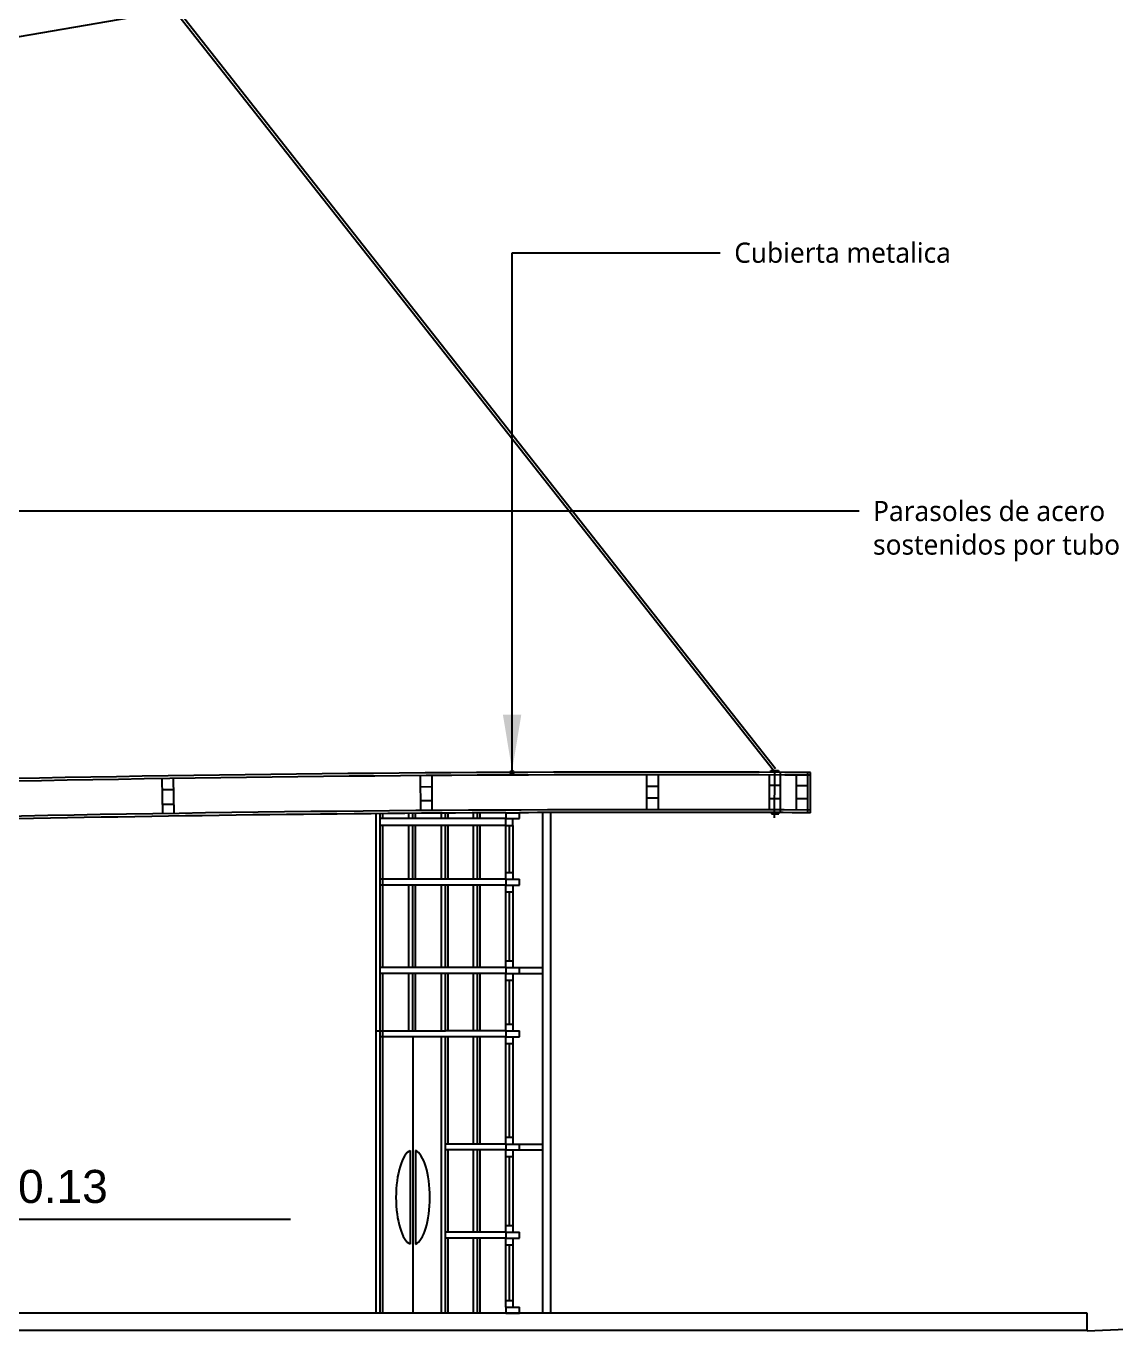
# Model space of a CAD drawing. Extents: x -30 to 1202, y 231 to 898.
# Drawn here: x 321.3 to 370, y 782.4 to 840.6 of the extents above; entities that cross this region are included whole.
import ezdxf

# ---------------------------------------------------------------- set-up
doc = ezdxf.new("R2010")
doc.units = 0
doc.header["$LTSCALE"] = 0.04
for name, color, linetype in [('0.1', 1, 'CONTINUOUS'), ('0.2', 2, 'CONTINUOUS'), ('0.3', 3, 'CONTINUOUS'), ('0.5', 5, 'CONTINUOUS')]:
    doc.layers.add(name, color=color, linetype=linetype)
doc.styles.add('Amir', font='l_10646.ttf', dxfattribs={"height": 0.15})
doc.styles.get("Standard").update_dxf_attribs({"font": 'romans.shx'})
doc.styles.add('STYLE2', font='arial.ttf')
doc.dimstyles.get("Standard").update_dxf_attribs({"dimtxt": 0.18, "dimasz": 0.18, "dimexe": 0.18, "dimexo": 0.0625, "dimgap": 0.09, "dimtad": 0, "dimtih": 1, "dimtoh": 1, "dimdec": 4, "dimzin": 0, "dimdsep": 46, "dimtxsty": 'Standard', "dimcen": 0.09, "dimadec": 0, "dimazin": 0, "dimtfac": 1, "dimtdec": 4, "dimtofl": 0, "dimtmove": 0, "dimatfit": 3, "dimfxl": 1, "dimtolj": 1, "dimtzin": 0, "dimarcsym": 0})

msp = doc.modelspace()

# ---------------------------------------------------------------- linework, layer by layer
at = {"layer": '0.1'}
msp.add_circle((342.981, 807.305), 0.0822, dxfattribs=at)
at = {"layer": '0.2'}
for p, q in [((233.184, 825.018), (333.61, 842.358)), ((354.663, 807.387), (327.871, 841.367)), ((354.757, 807.461), (327.965, 841.441)), ((344.347, 783.158), (344.347, 805.511)), ((344.707, 783.158), (344.707, 805.512)), ((336.903, 783.158), (336.903, 805.465)), ((337.083, 783.158), (337.083, 805.465)), ((342.706, 805.243), (337.083, 805.243)), ((342.706, 804.943), (337.083, 804.943)), ((337.203, 805.243), (337.203, 805.465)), ((337.203, 798.591), (337.203, 804.943)), ((338.366, 805.243), (338.366, 805.465)), ((338.366, 802.532), (338.366, 804.943)), ((338.546, 805.243), (338.546, 805.465)), ((338.546, 802.532), (338.546, 804.943)), ((338.666, 805.243), (338.666, 805.465)), ((338.666, 802.532), (338.666, 804.943)), ((339.829, 805.243), (339.829, 805.465)), ((339.829, 802.532), (339.829, 804.943)), ((340.009, 805.243), (340.009, 805.465)), ((340.009, 802.532), (340.009, 804.943)), ((340.129, 805.243), (340.129, 805.465)), ((340.129, 802.532), (340.129, 804.943)), ((341.253, 805.243), (341.253, 805.465)), ((341.253, 802.532), (341.253, 804.943)), ((341.433, 805.243), (341.433, 805.465)), ((341.433, 802.532), (341.433, 804.943)), ((341.553, 805.243), (341.553, 805.465)), ((341.553, 802.532), (341.553, 804.943)), ((342.706, 804.943), (342.706, 805.243)), ((342.706, 802.532), (342.706, 804.943)), ((342.706, 804.943), (343.006, 804.943)), ((343.006, 804.943), (343.006, 805.243)), ((343.006, 804.943), (343.006, 802.532)), ((342.706, 802.832), (343.006, 802.832)), ((342.706, 802.532), (337.083, 802.532)), ((342.706, 802.271), (337.083, 802.271)), ((338.366, 798.591), (338.366, 802.271)), ((338.546, 798.591), (338.546, 802.271)), ((338.666, 798.591), (338.666, 802.271)), ((339.829, 798.591), (339.829, 802.271)), ((340.009, 798.591), (340.009, 802.271)), ((340.129, 798.591), (340.129, 802.271)), ((341.253, 798.591), (341.253, 802.271)), ((341.433, 798.591), (341.433, 802.271)), ((341.553, 798.591), (341.553, 802.271)), ((342.706, 798.591), (342.706, 802.271)), ((343.006, 802.271), (343.006, 798.591)), ((342.706, 801.971), (343.006, 801.971)), ((342.706, 798.591), (337.083, 798.591)), ((342.706, 798.891), (343.006, 798.891)), ((343.306, 798.591), (344.347, 798.591)), ((342.706, 798.329), (337.083, 798.329)), ((337.203, 783.158), (337.203, 798.329)), ((338.366, 795.758), (338.366, 798.329)), ((338.546, 795.758), (338.546, 798.329)), ((338.666, 795.758), (338.666, 798.329)), ((339.829, 795.758), (339.829, 798.329)), ((340.009, 795.758), (340.009, 798.329)), ((340.129, 795.758), (340.129, 798.329)), ((341.253, 795.758), (341.253, 798.329)), ((341.433, 795.758), (341.433, 798.329)), ((341.553, 795.758), (341.553, 798.329)), ((342.706, 795.758), (342.706, 798.329)), ((342.706, 798.029), (343.006, 798.029)), ((343.006, 798.329), (343.006, 795.758)), ((343.306, 798.329), (344.347, 798.329)), ((336.903, 795.758), (340.009, 795.758)), ((342.706, 795.758), (340.009, 795.758)), ((342.706, 796.058), (343.006, 796.058)), ((342.706, 795.497), (337.083, 795.497)), ((338.549, 795.497), (338.549, 783.158)), ((339.829, 783.158), (339.829, 795.497)), ((340.009, 783.158), (340.009, 795.497)), ((340.129, 790.708), (340.129, 795.497)), ((341.253, 790.708), (341.253, 795.497)), ((341.433, 790.708), (341.433, 795.497)), ((341.553, 790.708), (341.553, 795.497)), ((342.706, 790.708), (342.706, 795.497)), ((342.706, 795.197), (343.006, 795.197)), ((343.006, 795.497), (343.006, 790.708)), ((342.706, 791.008), (343.006, 791.008)), ((338.429, 790.417), (338.429, 786.234)), ((338.669, 790.417), (338.669, 786.234)), ((342.706, 790.708), (340.009, 790.708)), ((342.706, 790.446), (340.009, 790.446)), ((340.129, 786.766), (340.129, 790.446)), ((341.253, 786.766), (341.253, 790.446)), ((341.433, 786.766), (341.433, 790.446)), ((341.553, 786.766), (341.553, 790.446)), ((342.706, 786.766), (342.706, 790.446)), ((343.006, 790.446), (343.006, 786.766)), ((343.306, 790.708), (344.347, 790.708)), ((343.306, 790.446), (344.347, 790.446)), ((342.706, 790.146), (343.006, 790.146)), ((316.735, 787.349), (333.084, 787.349)), ((342.706, 787.066), (343.006, 787.066)), ((342.706, 786.766), (340.009, 786.766)), ((342.706, 786.505), (340.009, 786.505)), ((340.129, 783.158), (340.129, 786.505)), ((341.253, 783.158), (341.253, 786.505)), ((341.433, 783.158), (341.433, 786.505)), ((341.553, 783.158), (341.553, 786.505)), ((342.706, 783.42), (342.706, 786.505)), ((343.006, 786.505), (343.006, 783.42)), ((342.706, 786.205), (343.006, 786.205)), ((342.706, 783.72), (343.006, 783.72))]:
    msp.add_line(p, q, dxfattribs=at)
msp.add_arc((233.484, 1579.212), 742.742, 264.53162, 277.736048, dxfattribs=at)
for start_param, end_param in [(3.300768, 6.12401), (0.159175, 2.982417)]:
    msp.add_ellipse((338.549, 788.326), major_axis=(0, -2.118), ratio=0.357385, start_param=start_param, end_param=end_param, dxfattribs=at)
at = {"layer": '0.3'}
for p, q in [((354.981, 805.509), (354.981, 807.309)), ((356.191, 805.504), (356.191, 807.304)), ((356.311, 805.504), (356.311, 807.304)), ((327.329, 807.027), (327.352, 805.467)), ((327.84, 807.035), (327.864, 805.475)), ((338.877, 807.161), (338.889, 805.601)), ((338.881, 806.667), (339.393, 806.671)), ((339.389, 807.164), (339.4, 805.604)), ((348.991, 807.2), (348.991, 805.64)), ((348.991, 806.691), (349.503, 806.691)), ((349.503, 807.2), (349.503, 805.64)), ((354.473, 807.192), (354.466, 805.632)), ((354.471, 806.732), (354.981, 806.732)), ((355.682, 807.187), (355.676, 805.627)), ((355.68, 806.727), (356.191, 806.727)), ((327.336, 806.538), (327.848, 806.546)), ((348.991, 806.173), (349.503, 806.173)), ((354.468, 806.141), (354.981, 806.141)), ((355.678, 806.136), (356.191, 806.136)), ((327.346, 805.888), (327.857, 805.896)), ((338.885, 806.053), (339.397, 806.056)), ((342.706, 805.504), (343.306, 805.504)), ((342.706, 805.504), (342.706, 805.243)), ((343.306, 805.243), (343.306, 805.504)), ((342.706, 805.243), (343.306, 805.243)), ((342.856, 804.943), (342.856, 802.832)), ((342.706, 802.532), (343.306, 802.532)), ((342.706, 802.532), (342.706, 802.271)), ((342.706, 802.271), (343.306, 802.271)), ((343.306, 802.271), (343.306, 802.532)), ((342.856, 801.971), (342.856, 798.891)), ((342.706, 798.591), (343.306, 798.591)), ((342.706, 798.591), (342.706, 798.329)), ((343.306, 798.329), (343.306, 798.591)), ((342.706, 798.329), (343.306, 798.329)), ((342.856, 798.029), (342.856, 796.058)), ((342.706, 795.758), (343.306, 795.758)), ((342.706, 795.758), (342.706, 795.497)), ((343.306, 795.497), (343.306, 795.758)), ((342.706, 795.497), (343.306, 795.497)), ((342.856, 795.197), (342.856, 791.008)), ((342.706, 790.708), (343.306, 790.708)), ((342.706, 790.708), (342.706, 790.446)), ((342.706, 790.446), (343.306, 790.446)), ((343.306, 790.446), (343.306, 790.708)), ((342.856, 790.146), (342.856, 787.066)), ((342.706, 786.766), (343.306, 786.766)), ((342.706, 786.766), (342.706, 786.505)), ((342.706, 786.505), (343.306, 786.505)), ((343.306, 786.505), (343.306, 786.766)), ((342.856, 786.205), (342.856, 783.72)), ((342.706, 783.42), (343.306, 783.42)), ((342.706, 783.42), (342.706, 783.158)), ((343.306, 783.158), (343.306, 783.42)), ((342.706, 783.158), (343.306, 783.158))]:
    msp.add_line(p, q, dxfattribs=at)
for centre, radius, start, end in [((233.484, 1579.212), 741.062, 261.951732, 278.048268), ((233.484, 1579.212), 740.942, 261.951732, 278.048268), ((233.484, 1579.212), 742.142, 261.951732, 278.048268), ((233.484, 1579.212), 742.022, 261.951732, 278.048268), ((349.503, -610.688), 1418.009, 89.724573, 91.209783), ((349.503, -610.688), 1417.889, 89.724573, 91.205975), ((349.503, -610.688), 1416.209, 90.274972, 91.251034), ((349.503, -610.688), 1416.329, 89.724573, 91.246073), ((349.503, -610.688), 1416.209, 89.724573, 90.250698)]:
    msp.add_arc(centre, radius, start, end, dxfattribs=at)
at = {"layer": '0.5'}
for p, q in [((354.538, 807.311), (354.538, 807.386)), ((354.538, 807.386), (354.889, 807.386)), ((354.711, 805.278), (354.719, 807.311)), ((354.889, 807.386), (354.888, 807.31)), ((354.572, 805.511), (354.572, 805.455)), ((354.906, 805.455), (354.906, 805.51)), ((354.572, 805.455), (354.906, 805.455)), ((368.679, 783.158), (296.913, 783.158)), ((368.679, 782.378), (368.679, 783.158)), ((368.679, 782.378), (318.286, 782.378))]:
    msp.add_line(p, q, dxfattribs=at)
msp.add_spline([(368.679, 782.36), (379.745, 782.788), (393.584, 783.063), (410.173, 783.063), (423.371, 783.337)], degree=3, dxfattribs=at)

# ---------------------------------------------------------------- texts
at = {"layer": '0.1', "style": 'STYLE2'}
msp.add_text('+0.13', height=1.4758, dxfattribs=at).set_placement((319.698, 788.076))
at = {"layer": '0.1', "char_height": 0.9, "attachment_point": 1, "style": 'Amir'}
for s, insert, width in [('\\A1;Cubierta metalica', (352.907, 830.973), 34.77981), ('\\A1;Parasoles de acero\\Psostenidos por tubo estructural', (359.112, 819.435), 29.10953)]:
    msp.add_mtext(s, dxfattribs=dict(at, insert=insert, width=width))

# ---------------------------------------------------------------- leaders
at = {"layer": '0.1', "annotation_type": 0, "has_hookline": 1, "hookline_direction": 0}
for points, override, text_width in [([(342.981, 807.388), (342.981, 830.523), (352.282, 830.523)], {"dimtxt": 0.15, "dimasz": 2.5, "dimexe": 1.25, "dimexo": 0.625, "dimgap": 0.625, "dimtad": 0, "dimtih": 0, "dimtoh": 0, "dimzin": 8, "dimlunit": 6, "dimtxsty": 'Amir', "dimcen": 2.5, "dimtofl": 1}, 10.492), ([(312.662, 818.985), (333.851, 818.985), (358.487, 818.985)], {"dimtxt": 0.15, "dimasz": 2.5, "dimexe": 1.25, "dimexo": 0.625, "dimgap": 0.625, "dimtad": 0, "dimtih": 0, "dimtoh": 0, "dimzin": 8, "dimlunit": 6, "dimtxsty": 'Amir', "dimcen": 2.5, "dimtofl": 1, "dimldrblk": 'None'}, 18.834)]:
    msp.add_leader(points, dimstyle='Standard', override=override, dxfattribs=dict(at, text_width=text_width))

doc.saveas('drawing.dxf')
